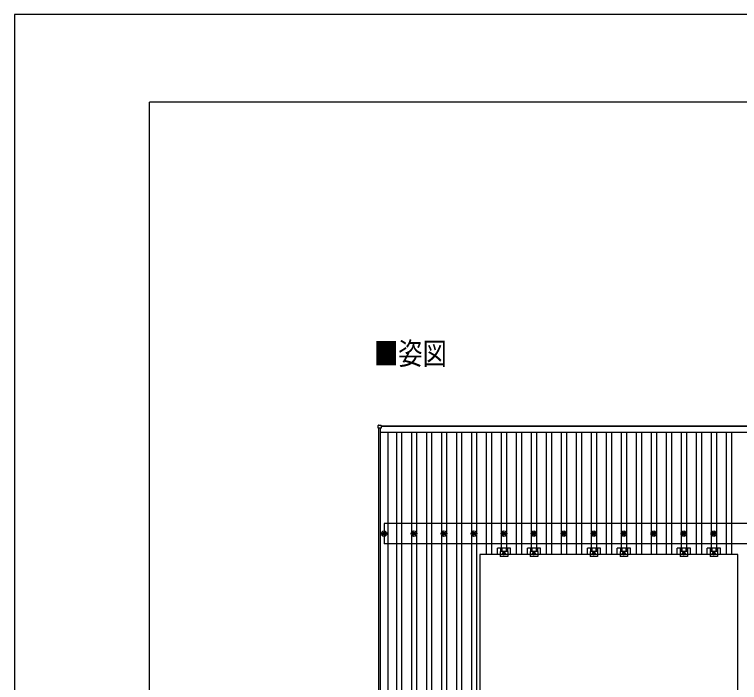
# Model space of a CAD drawing. Units: millimetres, scale not verified. Extents: x -12615 to 12615, y -8910 to 8910.
# Drawn here: x -12615 to -7779, y 4455 to 8910 of the extents above; entities that cross this region are included whole.
import ezdxf
from ezdxf.enums import TextEntityAlignment as Align

# ---------------------------------------------------------------- set-up
doc = ezdxf.new("R2010")
doc.units = ezdxf.units.MM
doc.header["$LTSCALE"] = 40
for name, color, linetype in [('0-2_USER1', 3, 'Continuous'), ('0-4_YKK_13', 4, 'Continuous'), ('0-5_YKK_A1', 4, 'Continuous'), ('0-7_YKK_ZWAK', 7, 'Continuous')]:
    doc.layers.add(name, color=color, linetype=linetype)
doc.styles.add('ＭＳ ゴシック', font='')
doc.styles.get('ＭＳ ゴシック').set_extended_font_data('MS Gothic')

msp = doc.modelspace()

# ---------------------------------------------------------------- linework, layer by layer
at = {"layer": '0-4_YKK_13'}
for p, q in [((-10188.3, 6151.61), (-10188.3, 6169.61)), ((-10187.3, 6170.61), (-10169.3, 6170.61)), ((-10169.3, 6150.61), (-10187.3, 6150.61)), ((-10168.3, 6169.61), (-10168.3, 6151.61)), ((-10160, 5449.55), (-10155.58, 5449.55)), ((-10160, 5446.05), (-10155.58, 5446.05)), ((-10151.75, 5453.38), (-10151.75, 5457.8)), ((-10151.75, 5437.8), (-10151.75, 5442.22)), ((-10148.25, 5453.38), (-10148.25, 5457.8)), ((-10148.25, 5437.8), (-10148.25, 5442.22)), ((-10144.42, 5449.55), (-10140, 5449.55)), ((-10144.42, 5446.05), (-10140, 5446.05)), ((-9960, 5449.55), (-9955.58, 5449.55)), ((-9960, 5446.05), (-9955.58, 5446.05)), ((-9951.75, 5453.38), (-9951.75, 5457.8)), ((-9951.75, 5437.8), (-9951.75, 5442.22)), ((-9948.25, 5453.38), (-9948.25, 5457.8)), ((-9948.25, 5437.8), (-9948.25, 5442.22)), ((-9944.42, 5449.55), (-9940, 5449.55)), ((-9944.42, 5446.05), (-9940, 5446.05)), ((-9760, 5449.55), (-9755.58, 5449.55)), ((-9760, 5446.05), (-9755.58, 5446.05)), ((-9751.75, 5453.38), (-9751.75, 5457.8)), ((-9751.75, 5437.8), (-9751.75, 5442.22)), ((-9748.25, 5453.38), (-9748.25, 5457.8)), ((-9748.25, 5437.8), (-9748.25, 5442.22)), ((-9744.42, 5449.55), (-9740, 5449.55)), ((-9744.42, 5446.05), (-9740, 5446.05)), ((-9560, 5449.55), (-9555.58, 5449.55)), ((-9560, 5446.05), (-9555.58, 5446.05)), ((-9551.75, 5453.38), (-9551.75, 5457.8)), ((-9551.75, 5437.8), (-9551.75, 5442.22)), ((-9548.25, 5453.38), (-9548.25, 5457.8)), ((-9548.25, 5437.8), (-9548.25, 5442.22)), ((-9544.42, 5449.55), (-9540, 5449.55)), ((-9544.42, 5446.05), (-9540, 5446.05)), ((-9360, 5449.55), (-9355.58, 5449.55)), ((-9360, 5446.05), (-9355.58, 5446.05)), ((-9351.75, 5453.38), (-9351.75, 5457.8)), ((-9351.75, 5437.8), (-9351.75, 5442.22)), ((-9348.25, 5453.38), (-9348.25, 5457.8)), ((-9348.25, 5437.8), (-9348.25, 5442.22)), ((-9344.42, 5449.55), (-9340, 5449.55)), ((-9344.42, 5446.05), (-9340, 5446.05)), ((-9160, 5449.55), (-9155.58, 5449.55)), ((-9160, 5446.05), (-9155.58, 5446.05)), ((-9151.75, 5453.38), (-9151.75, 5457.8)), ((-9151.75, 5437.8), (-9151.75, 5442.22)), ((-9148.25, 5453.38), (-9148.25, 5457.8)), ((-9148.25, 5437.8), (-9148.25, 5442.22)), ((-9144.42, 5449.55), (-9140, 5449.55)), ((-9144.42, 5446.05), (-9140, 5446.05)), ((-8960, 5449.55), (-8955.58, 5449.55)), ((-8960, 5446.05), (-8955.58, 5446.05)), ((-8951.75, 5453.38), (-8951.75, 5457.8)), ((-8951.75, 5437.8), (-8951.75, 5442.22)), ((-8948.25, 5453.38), (-8948.25, 5457.8)), ((-8948.25, 5437.8), (-8948.25, 5442.22)), ((-8944.42, 5449.55), (-8940, 5449.55)), ((-8944.42, 5446.05), (-8940, 5446.05)), ((-8760, 5449.55), (-8755.58, 5449.55)), ((-8760, 5446.05), (-8755.58, 5446.05)), ((-8751.75, 5453.38), (-8751.75, 5457.8)), ((-8751.75, 5437.8), (-8751.75, 5442.22)), ((-8748.25, 5453.38), (-8748.25, 5457.8)), ((-8748.25, 5437.8), (-8748.25, 5442.22)), ((-8744.42, 5449.55), (-8740, 5449.55)), ((-8744.42, 5446.05), (-8740, 5446.05)), ((-8560, 5449.55), (-8555.58, 5449.55)), ((-8560, 5446.05), (-8555.58, 5446.05)), ((-8551.75, 5453.38), (-8551.75, 5457.8)), ((-8551.75, 5437.8), (-8551.75, 5442.22)), ((-8548.25, 5453.38), (-8548.25, 5457.8)), ((-8548.25, 5437.8), (-8548.25, 5442.22)), ((-8544.42, 5449.55), (-8540, 5449.55)), ((-8544.42, 5446.05), (-8540, 5446.05)), ((-8360, 5449.55), (-8355.58, 5449.55)), ((-8360, 5446.05), (-8355.58, 5446.05)), ((-8351.75, 5453.38), (-8351.75, 5457.8)), ((-8351.75, 5437.8), (-8351.75, 5442.22)), ((-8348.25, 5453.38), (-8348.25, 5457.8)), ((-8348.25, 5437.8), (-8348.25, 5442.22)), ((-8344.42, 5449.55), (-8340, 5449.55)), ((-8344.42, 5446.05), (-8340, 5446.05)), ((-8160, 5449.55), (-8155.58, 5449.55)), ((-8160, 5446.05), (-8155.58, 5446.05)), ((-8151.75, 5453.38), (-8151.75, 5457.8)), ((-8151.75, 5437.8), (-8151.75, 5442.22)), ((-8148.25, 5453.38), (-8148.25, 5457.8)), ((-8148.25, 5437.8), (-8148.25, 5442.22)), ((-8144.42, 5449.55), (-8140, 5449.55)), ((-8144.42, 5446.05), (-8140, 5446.05)), ((-7960, 5449.55), (-7955.58, 5449.55)), ((-7960, 5446.05), (-7955.58, 5446.05)), ((-7951.75, 5453.38), (-7951.75, 5457.8)), ((-7951.75, 5437.8), (-7951.75, 5442.22)), ((-7948.25, 5453.38), (-7948.25, 5457.8)), ((-7948.25, 5437.8), (-7948.25, 5442.22)), ((-7944.42, 5449.55), (-7940, 5449.55)), ((-7944.42, 5446.05), (-7940, 5446.05)), ((-9393.65, 5308.3), (-9393.65, 5351.8)), ((-9375.01, 5327.6), (-9375, 5296.3)), ((-9325, 5327.6), (-9375.01, 5327.6)), ((-9373.52, 5351.8), (-9373.52, 5327.6)), ((-9372.12, 5351.8), (-9372.12, 5327.6)), ((-9363.92, 5351.8), (-9363.92, 5327.6)), ((-9350, 5304.29), (-9350, 5329.3)), ((-9336.08, 5351.8), (-9336.08, 5327.6)), ((-9327.88, 5351.8), (-9327.88, 5327.6)), ((-9326.48, 5351.8), (-9326.48, 5327.6)), ((-9193.65, 5308.3), (-9193.65, 5351.8)), ((-9175.01, 5327.6), (-9175, 5296.3)), ((-9125, 5327.6), (-9175.01, 5327.6)), ((-9173.52, 5351.8), (-9173.52, 5327.6)), ((-9172.12, 5351.8), (-9172.12, 5327.6)), ((-9163.92, 5351.8), (-9163.92, 5327.6)), ((-9150, 5304.29), (-9150, 5329.3)), ((-9136.08, 5351.8), (-9136.08, 5327.6)), ((-9127.88, 5351.8), (-9127.88, 5327.6)), ((-9126.48, 5351.8), (-9126.48, 5327.6)), ((-8793.65, 5308.3), (-8793.65, 5351.8)), ((-8775.01, 5327.6), (-8775, 5296.3)), ((-8725, 5327.6), (-8775.01, 5327.6)), ((-8773.52, 5351.8), (-8773.52, 5327.6)), ((-8772.12, 5351.8), (-8772.12, 5327.6)), ((-8763.92, 5351.8), (-8763.92, 5327.6)), ((-8750, 5304.29), (-8750, 5329.3)), ((-8736.08, 5351.8), (-8736.08, 5327.6)), ((-8727.88, 5351.8), (-8727.88, 5327.6)), ((-8726.48, 5351.8), (-8726.48, 5327.6)), ((-8593.65, 5308.3), (-8593.65, 5351.8)), ((-8575.01, 5327.6), (-8575, 5296.3)), ((-8525, 5327.6), (-8575.01, 5327.6)), ((-8573.52, 5351.8), (-8573.52, 5327.6)), ((-8572.12, 5351.8), (-8572.12, 5327.6)), ((-8563.92, 5351.8), (-8563.92, 5327.6)), ((-8550, 5304.29), (-8550, 5329.3)), ((-8536.08, 5351.8), (-8536.08, 5327.6)), ((-8527.88, 5351.8), (-8527.88, 5327.6)), ((-8526.48, 5351.8), (-8526.48, 5327.6)), ((-8193.65, 5308.3), (-8193.65, 5351.8)), ((-8175.01, 5327.6), (-8175, 5296.3)), ((-8125, 5327.6), (-8175.01, 5327.6)), ((-8173.52, 5351.8), (-8173.52, 5327.6)), ((-8172.12, 5351.8), (-8172.12, 5327.6)), ((-8163.92, 5351.8), (-8163.92, 5327.6)), ((-8150, 5304.29), (-8150, 5329.3)), ((-8136.08, 5351.8), (-8136.08, 5327.6)), ((-8127.88, 5351.8), (-8127.88, 5327.6)), ((-8126.48, 5351.8), (-8126.48, 5327.6)), ((-7993.65, 5308.3), (-7993.65, 5351.8)), ((-7975.01, 5327.6), (-7975, 5296.3)), ((-7925, 5327.6), (-7975.01, 5327.6)), ((-7973.52, 5351.8), (-7973.52, 5327.6)), ((-7972.12, 5351.8), (-7972.12, 5327.6)), ((-7963.92, 5351.8), (-7963.92, 5327.6)), ((-7950, 5304.29), (-7950, 5329.3)), ((-7936.08, 5351.8), (-7936.08, 5327.6)), ((-7927.88, 5351.8), (-7927.88, 5327.6)), ((-7926.48, 5351.8), (-7926.48, 5327.6)), ((-9511, 5308.3), (-9511, 4174.3)), ((-9361.5, 5316.8), (-9338.5, 5316.8)), ((-9161.5, 5316.8), (-9138.5, 5316.8)), ((-8761.5, 5316.8), (-8738.5, 5316.8)), ((-8561.5, 5316.8), (-8538.5, 5316.8)), ((-8161.5, 5316.8), (-8138.5, 5316.8)), ((-7961.5, 5316.8), (-7938.5, 5316.8))]:
    msp.add_line(p, q, dxfattribs=at)
for points in [[(-9306.35, 5308.3), (-9306.35, 5351.8), (-9393.65, 5351.8)], [(-9325, 5327.6), (-9325, 5296.3), (-9375, 5296.3)], [(-9106.35, 5308.3), (-9106.35, 5351.8), (-9193.65, 5351.8)], [(-9125, 5327.6), (-9125, 5296.3), (-9175, 5296.3)], [(-8706.35, 5308.3), (-8706.35, 5351.8), (-8793.65, 5351.8)], [(-8725, 5327.6), (-8725, 5296.3), (-8775, 5296.3)], [(-8506.35, 5308.3), (-8506.35, 5351.8), (-8593.65, 5351.8)], [(-8525, 5327.6), (-8525, 5296.3), (-8575, 5296.3)], [(-8106.35, 5308.3), (-8106.35, 5351.8), (-8193.65, 5351.8)], [(-8125, 5327.6), (-8125, 5296.3), (-8175, 5296.3)], [(-7906.35, 5308.3), (-7906.35, 5351.8), (-7993.65, 5351.8)], [(-7925, 5327.6), (-7925, 5296.3), (-7975, 5296.3)], [(-7789, 4174.3), (-7789, 5308.3), (-9511, 5308.3)]]:
    msp.add_lwpolyline(points, dxfattribs=at)
for points in [[(-9350, 5309.29), (-9343.5, 5313.05), (-9343.5, 5320.55), (-9350, 5324.3), (-9356.5, 5320.55), (-9356.5, 5313.05)], [(-9150, 5309.29), (-9143.5, 5313.05), (-9143.5, 5320.55), (-9150, 5324.3), (-9156.5, 5320.55), (-9156.5, 5313.05)], [(-8750, 5309.29), (-8743.5, 5313.05), (-8743.5, 5320.55), (-8750, 5324.3), (-8756.5, 5320.55), (-8756.5, 5313.05)], [(-8550, 5309.29), (-8543.5, 5313.05), (-8543.5, 5320.55), (-8550, 5324.3), (-8556.5, 5320.55), (-8556.5, 5313.05)], [(-8150, 5309.29), (-8143.5, 5313.05), (-8143.5, 5320.55), (-8150, 5324.3), (-8156.5, 5320.55), (-8156.5, 5313.05)], [(-7950, 5309.29), (-7943.5, 5313.05), (-7943.5, 5320.55), (-7950, 5324.3), (-7956.5, 5320.55), (-7956.5, 5313.05)]]:
    msp.add_lwpolyline(points, close=True, dxfattribs=at)
for centre, radius in [((-10150, 5447.8), 18.25), ((-9950, 5447.8), 18.25), ((-9750, 5447.8), 18.25), ((-9550, 5447.8), 18.25), ((-9350, 5447.8), 18.25), ((-9150, 5447.8), 18.25), ((-8950, 5447.8), 18.25), ((-8750, 5447.8), 18.25), ((-8550, 5447.8), 18.25), ((-8350, 5447.8), 18.25), ((-8150, 5447.8), 18.25), ((-7950, 5447.8), 18.25), ((-10150, 5447.8), 10.15), ((-10150, 5447.8), 5.85), ((-10150, 5447.8), 5.25), ((-9950, 5447.8), 10.15), ((-9950, 5447.8), 5.85), ((-9950, 5447.8), 5.25), ((-9750, 5447.8), 10.15), ((-9750, 5447.8), 5.85), ((-9750, 5447.8), 5.25), ((-9550, 5447.8), 10.15), ((-9550, 5447.8), 5.85), ((-9550, 5447.8), 5.25), ((-9350, 5447.8), 10.15), ((-9350, 5447.8), 5.85), ((-9350, 5447.8), 5.25), ((-9150, 5447.8), 10.15), ((-9150, 5447.8), 5.85), ((-9150, 5447.8), 5.25), ((-8950, 5447.8), 10.15), ((-8950, 5447.8), 5.85), ((-8950, 5447.8), 5.25), ((-8750, 5447.8), 10.15), ((-8750, 5447.8), 5.85), ((-8750, 5447.8), 5.25), ((-8550, 5447.8), 10.15), ((-8550, 5447.8), 5.85), ((-8550, 5447.8), 5.25), ((-8350, 5447.8), 10.15), ((-8350, 5447.8), 5.85), ((-8350, 5447.8), 5.25), ((-8150, 5447.8), 10.15), ((-8150, 5447.8), 5.85), ((-8150, 5447.8), 5.25), ((-7950, 5447.8), 10.15), ((-7950, 5447.8), 5.85), ((-7950, 5447.8), 5.25), ((-9350, 5316.8), 8.5), ((-9350, 5316.8), 6.5), ((-9350, 5316.8), 4), ((-9150, 5316.8), 8.5), ((-9150, 5316.8), 6.5), ((-9150, 5316.8), 4), ((-8750, 5316.8), 8.5), ((-8750, 5316.8), 6.5), ((-8750, 5316.8), 4), ((-8550, 5316.8), 8.5), ((-8550, 5316.8), 6.5), ((-8550, 5316.8), 4), ((-8150, 5316.8), 8.5), ((-8150, 5316.8), 6.5), ((-8150, 5316.8), 4), ((-7950, 5316.8), 8.5), ((-7950, 5316.8), 6.5), ((-7950, 5316.8), 4)]:
    msp.add_circle(centre, radius, dxfattribs=at)
for centre, start, end in [((-10187.3, 6169.61), 90, 180), ((-10187.3, 6151.61), 180, 270), ((-10169.3, 6169.61), 0, 90), ((-10169.3, 6151.61), 270, 0)]:
    msp.add_arc(centre, 1, start, end, dxfattribs=at)
at = {"layer": '0-5_YKK_A1'}
for p, q in [((-10185, 241.4), (-10185, 6150.61)), ((-10173, 241.4), (-10173, 6150.61)), ((-10168.3, 6167.31), (-5331.7, 6167.31)), ((-5331.7, 6162.52), (-10168.3, 6162.52)), ((-10173, 6124.52), (-5327, 6124.52)), ((-10123.5, 6124.52), (-10123.5, 272.68)), ((-10067.5, 6124.52), (-10067.5, 272.68)), ((-10032.5, 6124.52), (-10032.5, 272.68)), ((-9967.5, 6124.52), (-9967.5, 5452.98)), ((-9932.5, 6124.52), (-9932.5, 5452.98)), ((-9867.5, 6124.52), (-9867.5, 272.68)), ((-9832.5, 6124.52), (-9832.5, 272.68)), ((-9767.5, 6124.52), (-9767.5, 5452.98)), ((-9732.5, 6124.52), (-9732.5, 5452.98)), ((-9667.5, 6124.52), (-9667.5, 272.68)), ((-9632.5, 6124.52), (-9632.5, 272.68)), ((-9567.5, 6124.52), (-9567.5, 5452.98)), ((-9532.5, 6124.52), (-9532.5, 5452.98)), ((-9467.5, 6124.52), (-9467.5, 5308.3)), ((-9432.5, 6124.52), (-9432.5, 5308.3)), ((-9367.5, 6124.52), (-9367.5, 5351.8)), ((-9332.5, 6124.52), (-9332.5, 5351.8)), ((-9267.5, 6124.52), (-9267.5, 5308.3)), ((-9232.5, 6124.52), (-9232.5, 5308.3)), ((-9167.5, 6124.52), (-9167.5, 5351.8)), ((-9132.5, 6124.52), (-9132.5, 5351.8)), ((-9067.5, 6124.52), (-9067.5, 5308.3)), ((-9032.5, 6124.52), (-9032.5, 5308.3)), ((-8967.5, 6124.52), (-8967.5, 5308.3)), ((-8932.5, 6124.52), (-8932.5, 5308.3)), ((-8867.5, 6124.52), (-8867.5, 5308.3)), ((-8832.5, 6124.52), (-8832.5, 5308.3)), ((-8767.5, 6124.52), (-8767.5, 5351.8)), ((-8732.5, 6124.52), (-8732.5, 5351.8)), ((-8667.5, 6124.52), (-8667.5, 5308.3)), ((-8632.5, 6124.52), (-8632.5, 5308.3)), ((-8567.5, 6124.52), (-8567.5, 5351.8)), ((-8532.5, 6124.52), (-8532.5, 5351.8)), ((-8467.5, 6124.52), (-8467.5, 5308.3)), ((-8432.5, 6124.52), (-8432.5, 5308.3)), ((-8367.5, 6124.52), (-8367.5, 5308.3)), ((-8332.5, 6124.52), (-8332.5, 5308.3)), ((-8267.5, 6124.52), (-8267.5, 5308.3)), ((-8232.5, 6124.52), (-8232.5, 5308.3)), ((-8167.5, 6124.52), (-8167.5, 5351.8)), ((-8132.5, 6124.52), (-8132.5, 5351.8)), ((-8067.5, 6124.52), (-8067.5, 5308.3)), ((-8032.5, 6124.52), (-8032.5, 5308.3)), ((-7967.5, 6124.52), (-7967.5, 5351.8)), ((-7932.5, 6124.52), (-7932.5, 5351.8)), ((-7867.5, 6124.52), (-7867.5, 5308.3)), ((-7832.5, 6124.52), (-7832.5, 5308.3)), ((-5350, 5514.8), (-10150, 5514.8)), ((-10150, 5514.8), (-10150, 5380.8)), ((-9967.5, 5442.62), (-9967.5, 952.98)), ((-9932.5, 5442.62), (-9932.5, 952.98)), ((-9767.5, 5442.62), (-9767.5, 952.98)), ((-9732.5, 5442.62), (-9732.5, 952.98)), ((-9567.5, 5442.62), (-9567.5, 952.98)), ((-9532.5, 5442.62), (-9532.5, 952.98)), ((-5350, 5380.8), (-10150, 5380.8))]:
    msp.add_line(p, q, dxfattribs=at)
at = {"layer": '0-7_YKK_ZWAK'}
for p in [(11685.06, 8325), (-11714.94, -7575)]:
    msp.add_line(p, (-11714.94, 8325), dxfattribs=at)
msp.add_lwpolyline([(-12615, -8910), (12615, -8910), (12615, 8910), (-12615, 8910)], close=True, dxfattribs=at)

# ---------------------------------------------------------------- texts
at = {"layer": '0-2_USER1', "style": 'ＭＳ ゴシック', "width": 0.8}
msp.add_text('■姿図', height=148.5, dxfattribs=at).set_placement((-10216.8, 6530.46), align=Align.BOTTOM_LEFT)

doc.saveas('drawing.dxf')
